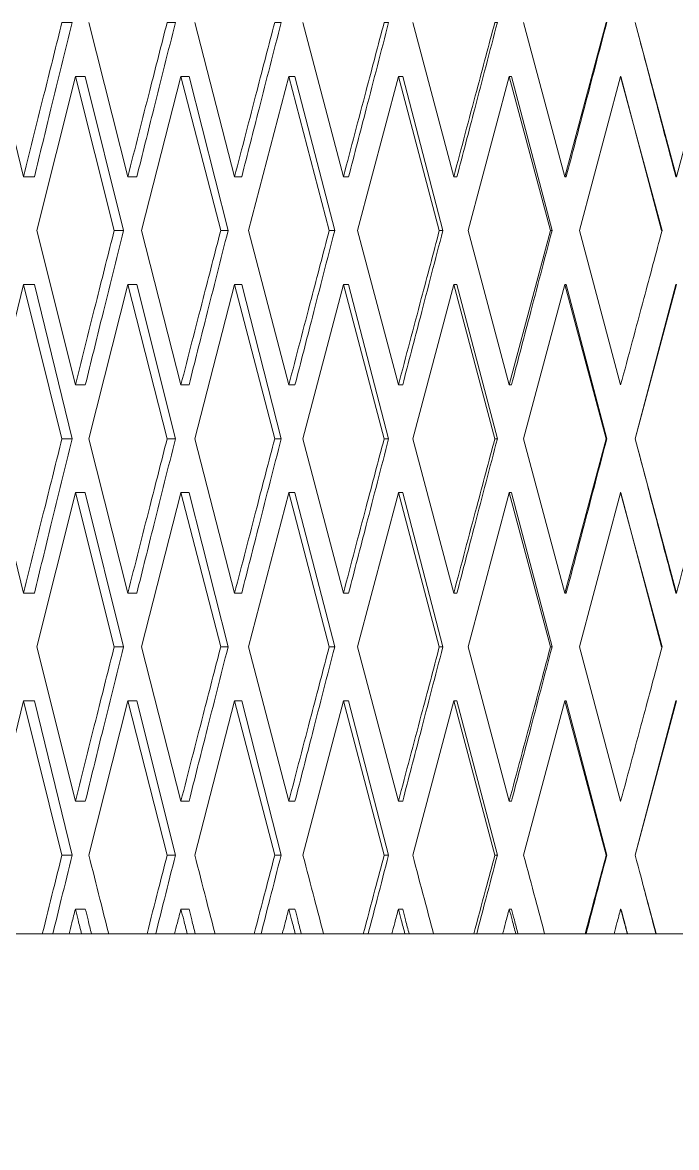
# Model space of a CAD drawing. Header units: centimetres. Extents: x -13594 to 4017, y -3206 to 1780.
# Drawn here: x 2312.08 to 2320.09, y -2217.79 to -2204 of the extents above; entities that cross this region are included whole.
import ezdxf

# ---------------------------------------------------------------- set-up
doc = ezdxf.new("R2010")
doc.units = ezdxf.units.CM

msp = doc.modelspace()

# ---------------------------------------------------------------- linework, layer by layer
at = {"color": 7, "linetype": 'Continuous', "lineweight": 0}
for p, q in [((2311.633, -2204.003), (2312.097, -2205.894)), ((2312.691, -2204.003), (2312.566, -2204.003)), ((2312.896, -2204.003), (2313.373, -2205.894)), ((2313.957, -2204.003), (2313.855, -2204.003)), ((2314.193, -2204.003), (2314.681, -2205.894)), ((2315.252, -2204.003), (2315.173, -2204.003)), ((2315.518, -2204.003), (2316.014, -2205.894)), ((2316.568, -2204.003), (2316.513, -2204.003)), ((2316.863, -2204.003), (2317.365, -2205.894)), ((2317.9, -2204.003), (2317.869, -2204.003)), ((2318.221, -2204.003), (2318.727, -2205.894)), ((2318.727, -2205.894), (2319.233, -2204.003)), ((2319.24, -2204.003), (2319.233, -2204.003)), ((2319.587, -2204.003), (2320.094, -2205.894)), ((2320.094, -2205.894), (2320.6, -2204.003)), ((2312.731, -2204.663), (2312.26, -2206.554)), ((2313.206, -2206.554), (2312.731, -2204.663)), ((2312.731, -2204.663), (2312.853, -2204.663)), ((2313.32, -2206.554), (2312.853, -2204.663)), ((2314.024, -2204.663), (2313.541, -2206.554)), ((2314.511, -2206.554), (2314.024, -2204.663)), ((2314.024, -2204.663), (2314.123, -2204.663)), ((2314.601, -2206.554), (2314.123, -2204.663)), ((2315.345, -2204.663), (2314.853, -2206.554)), ((2315.84, -2206.554), (2315.345, -2204.663)), ((2315.345, -2204.663), (2315.421, -2204.663)), ((2315.907, -2206.554), (2315.421, -2204.663)), ((2316.688, -2204.663), (2316.188, -2206.554)), ((2317.189, -2206.554), (2316.688, -2204.663)), ((2316.688, -2204.663), (2316.74, -2204.663)), ((2317.232, -2206.554), (2316.74, -2204.663)), ((2318.045, -2204.663), (2317.541, -2206.554)), ((2318.55, -2206.554), (2318.045, -2204.663)), ((2318.045, -2204.663), (2318.073, -2204.663)), ((2318.57, -2206.554), (2318.073, -2204.663)), ((2319.41, -2204.663), (2318.904, -2206.554)), ((2319.917, -2206.554), (2319.41, -2204.663)), ((2319.41, -2204.663), (2319.414, -2204.663)), ((2319.912, -2206.554), (2319.414, -2204.663)), ((2319.646, -2205.543), (2319.646, -2205.543)), ((2312.097, -2205.894), (2312.23, -2205.894)), ((2313.373, -2205.894), (2313.484, -2205.894)), ((2314.681, -2205.894), (2314.769, -2205.894)), ((2316.014, -2205.894), (2316.078, -2205.894)), ((2317.365, -2205.894), (2317.405, -2205.894)), ((2318.727, -2205.894), (2318.743, -2205.894)), ((2320.094, -2205.894), (2320.086, -2205.894)), ((2312.26, -2206.554), (2312.731, -2208.445)), ((2313.32, -2206.554), (2313.206, -2206.554)), ((2313.541, -2206.554), (2314.024, -2208.445)), ((2314.601, -2206.554), (2314.511, -2206.554)), ((2314.853, -2206.554), (2315.345, -2208.445)), ((2315.907, -2206.554), (2315.84, -2206.554)), ((2316.188, -2206.554), (2316.688, -2208.445)), ((2317.232, -2206.554), (2317.189, -2206.554)), ((2317.541, -2206.554), (2318.045, -2208.445)), ((2318.045, -2208.445), (2318.55, -2206.554)), ((2318.57, -2206.554), (2318.55, -2206.554)), ((2318.904, -2206.554), (2319.41, -2208.445)), ((2319.912, -2206.554), (2319.917, -2206.554)), ((2312.097, -2207.214), (2311.633, -2209.105)), ((2312.566, -2209.105), (2312.097, -2207.214)), ((2312.097, -2207.214), (2312.23, -2207.214)), ((2312.691, -2209.105), (2312.23, -2207.214)), ((2313.373, -2207.214), (2312.896, -2209.105)), ((2313.855, -2209.105), (2313.373, -2207.214)), ((2313.373, -2207.214), (2313.484, -2207.214)), ((2313.957, -2209.105), (2313.484, -2207.214)), ((2314.681, -2207.214), (2314.193, -2209.105)), ((2315.173, -2209.105), (2314.681, -2207.214)), ((2314.681, -2207.214), (2314.769, -2207.214)), ((2315.252, -2209.105), (2314.769, -2207.214)), ((2316.014, -2207.214), (2315.518, -2209.105)), ((2316.513, -2209.105), (2316.014, -2207.214)), ((2316.014, -2207.214), (2316.078, -2207.214)), ((2316.568, -2209.105), (2316.078, -2207.214)), ((2317.365, -2207.214), (2316.863, -2209.105)), ((2317.869, -2209.105), (2317.365, -2207.214)), ((2317.365, -2207.214), (2317.405, -2207.214)), ((2317.9, -2209.105), (2317.405, -2207.214)), ((2318.727, -2207.214), (2318.221, -2209.105)), ((2319.233, -2209.105), (2318.727, -2207.214)), ((2318.727, -2207.214), (2318.743, -2207.214)), ((2319.24, -2209.105), (2318.743, -2207.214)), ((2320.094, -2207.214), (2319.587, -2209.105)), ((2319.588, -2209.105), (2320.086, -2207.214)), ((2320.094, -2207.214), (2320.086, -2207.214)), ((2319.646, -2207.566), (2319.646, -2207.566)), ((2312.731, -2208.445), (2312.853, -2208.445)), ((2314.024, -2208.445), (2314.123, -2208.445)), ((2315.345, -2208.445), (2315.421, -2208.445)), ((2316.688, -2208.445), (2316.74, -2208.445)), ((2318.045, -2208.445), (2318.073, -2208.445)), ((2311.633, -2209.105), (2312.097, -2210.996)), ((2312.691, -2209.105), (2312.566, -2209.105)), ((2312.896, -2209.105), (2313.373, -2210.996)), ((2313.957, -2209.105), (2313.855, -2209.105)), ((2314.193, -2209.105), (2314.681, -2210.996)), ((2315.252, -2209.105), (2315.173, -2209.105)), ((2315.518, -2209.105), (2316.014, -2210.996)), ((2316.568, -2209.105), (2316.513, -2209.105)), ((2316.863, -2209.105), (2317.365, -2210.996)), ((2317.9, -2209.105), (2317.869, -2209.105)), ((2318.221, -2209.105), (2318.727, -2210.996)), ((2318.727, -2210.996), (2319.233, -2209.105)), ((2319.24, -2209.105), (2319.233, -2209.105)), ((2319.587, -2209.105), (2320.094, -2210.996)), ((2319.588, -2209.105), (2319.587, -2209.105)), ((2312.731, -2209.766), (2312.26, -2211.656)), ((2313.206, -2211.656), (2312.731, -2209.765)), ((2312.731, -2209.765), (2312.853, -2209.765)), ((2313.32, -2211.656), (2312.853, -2209.766)), ((2314.024, -2209.766), (2313.541, -2211.656)), ((2314.511, -2211.656), (2314.024, -2209.765)), ((2314.024, -2209.765), (2314.123, -2209.765)), ((2314.601, -2211.656), (2314.123, -2209.766)), ((2315.345, -2209.766), (2314.853, -2211.656)), ((2315.84, -2211.656), (2315.345, -2209.765)), ((2315.345, -2209.765), (2315.421, -2209.765)), ((2315.907, -2211.656), (2315.421, -2209.766)), ((2316.688, -2209.766), (2316.188, -2211.656)), ((2317.189, -2211.656), (2316.688, -2209.765)), ((2316.688, -2209.765), (2316.74, -2209.765)), ((2317.232, -2211.656), (2316.74, -2209.766)), ((2318.045, -2209.766), (2317.541, -2211.656)), ((2318.55, -2211.656), (2318.045, -2209.765)), ((2318.045, -2209.765), (2318.073, -2209.765)), ((2318.57, -2211.656), (2318.073, -2209.766)), ((2319.41, -2209.766), (2318.904, -2211.656)), ((2319.917, -2211.656), (2319.41, -2209.765)), ((2319.41, -2209.765), (2319.414, -2209.765)), ((2319.912, -2211.656), (2319.414, -2209.766)), ((2319.646, -2210.645), (2319.646, -2210.645)), ((2312.097, -2210.996), (2312.23, -2210.996)), ((2313.373, -2210.996), (2313.484, -2210.996)), ((2314.681, -2210.996), (2314.769, -2210.996)), ((2316.014, -2210.996), (2316.078, -2210.996)), ((2317.365, -2210.996), (2317.405, -2210.996)), ((2318.727, -2210.996), (2318.743, -2210.996)), ((2320.094, -2210.996), (2320.086, -2210.996)), ((2312.26, -2211.656), (2312.731, -2213.547)), ((2313.32, -2211.656), (2313.206, -2211.656)), ((2313.541, -2211.656), (2314.024, -2213.547)), ((2314.601, -2211.656), (2314.511, -2211.656)), ((2314.853, -2211.656), (2315.345, -2213.547)), ((2315.907, -2211.656), (2315.84, -2211.656)), ((2316.188, -2211.656), (2316.688, -2213.547)), ((2317.232, -2211.656), (2317.189, -2211.656)), ((2317.541, -2211.656), (2318.045, -2213.547)), ((2318.57, -2211.656), (2318.55, -2211.656)), ((2318.904, -2211.656), (2319.41, -2213.547)), ((2319.912, -2211.656), (2319.917, -2211.656)), ((2312.097, -2212.317), (2311.633, -2214.207)), ((2312.566, -2214.207), (2312.097, -2212.317)), ((2312.097, -2212.317), (2312.23, -2212.317)), ((2312.691, -2214.207), (2312.23, -2212.317)), ((2313.373, -2212.317), (2312.896, -2214.207)), ((2313.855, -2214.207), (2313.373, -2212.317)), ((2313.373, -2212.317), (2313.484, -2212.317)), ((2313.957, -2214.207), (2313.484, -2212.317)), ((2314.681, -2212.317), (2314.193, -2214.207)), ((2315.173, -2214.207), (2314.681, -2212.317)), ((2314.681, -2212.317), (2314.769, -2212.317)), ((2315.252, -2214.207), (2314.769, -2212.317)), ((2316.014, -2212.317), (2315.518, -2214.207)), ((2316.513, -2214.207), (2316.014, -2212.317)), ((2316.014, -2212.317), (2316.078, -2212.317)), ((2316.568, -2214.207), (2316.078, -2212.317)), ((2317.365, -2212.317), (2316.863, -2214.207)), ((2317.869, -2214.207), (2317.365, -2212.317)), ((2317.365, -2212.317), (2317.405, -2212.317)), ((2317.9, -2214.207), (2317.405, -2212.317)), ((2318.727, -2212.317), (2318.221, -2214.207)), ((2319.233, -2214.207), (2318.727, -2212.317)), ((2318.727, -2212.317), (2318.743, -2212.317)), ((2319.24, -2214.207), (2318.743, -2212.317)), ((2320.094, -2212.317), (2319.587, -2214.207)), ((2319.588, -2214.207), (2320.086, -2212.317)), ((2320.094, -2212.317), (2320.086, -2212.317)), ((2319.646, -2212.668), (2319.646, -2212.668)), ((2312.731, -2213.547), (2312.853, -2213.547)), ((2314.024, -2213.547), (2314.123, -2213.547)), ((2315.345, -2213.547), (2315.421, -2213.547)), ((2316.688, -2213.547), (2316.74, -2213.547)), ((2318.045, -2213.547), (2318.073, -2213.547)), ((2319.41, -2213.547), (2319.414, -2213.547)), ((2319.733, -2213.658), (2319.734, -2213.658)), ((2312.691, -2214.207), (2312.566, -2214.207)), ((2313.957, -2214.207), (2313.855, -2214.207)), ((2315.252, -2214.207), (2315.173, -2214.207)), ((2316.568, -2214.207), (2316.513, -2214.207)), ((2317.9, -2214.207), (2317.869, -2214.207)), ((2319.24, -2214.207), (2319.233, -2214.207)), ((2312.731, -2214.868), (2312.853, -2214.868)), ((2314.024, -2214.868), (2314.123, -2214.868)), ((2315.345, -2214.868), (2315.421, -2214.868)), ((2316.688, -2214.868), (2316.74, -2214.868)), ((2318.045, -2214.868), (2318.073, -2214.868)), ((2319.41, -2214.868), (2319.414, -2214.868)), ((2312.326, -2215.172), (2311.869, -2215.172)), ((2312.39, -2215.172), (2312.326, -2215.172)), ((2312.716, -2215.172), (2312.39, -2215.172)), ((2312.807, -2215.172), (2312.655, -2215.172)), ((2312.867, -2215.172), (2312.807, -2215.172)), ((2313.197, -2215.172), (2312.867, -2215.172)), ((2313.609, -2215.172), (2313.139, -2215.172)), ((2313.662, -2215.172), (2313.609, -2215.172)), ((2313.996, -2215.172), (2313.662, -2215.172)), ((2314.102, -2215.172), (2313.946, -2215.172)), ((2314.151, -2215.172), (2314.102, -2215.172)), ((2314.488, -2215.172), (2314.151, -2215.172)), ((2314.922, -2215.172), (2314.442, -2215.172)), ((2314.963, -2215.172), (2314.922, -2215.172)), ((2315.304, -2215.172), (2314.963, -2215.172)), ((2315.425, -2215.172), (2315.265, -2215.172)), ((2315.462, -2215.172), (2315.425, -2215.172)), ((2315.805, -2215.172), (2315.462, -2215.172)), ((2316.258, -2215.172), (2315.771, -2215.172)), ((2316.288, -2215.172), (2316.258, -2215.172)), ((2316.634, -2215.172), (2316.288, -2215.172)), ((2316.768, -2215.172), (2316.607, -2215.172)), ((2316.794, -2215.172), (2316.768, -2215.172)), ((2317.141, -2215.172), (2316.794, -2215.172)), ((2317.611, -2215.172), (2317.119, -2215.172)), ((2317.629, -2215.172), (2317.611, -2215.172)), ((2317.978, -2215.172), (2317.629, -2215.172)), ((2318.126, -2215.172), (2317.964, -2215.172)), ((2318.14, -2215.172), (2318.126, -2215.172)), ((2318.49, -2215.172), (2318.14, -2215.172)), ((2318.975, -2215.172), (2318.479, -2215.172)), ((2318.981, -2215.172), (2318.975, -2215.172)), ((2319.331, -2215.172), (2318.981, -2215.172)), ((2319.492, -2215.172), (2319.329, -2215.172)), ((2319.493, -2215.172), (2319.492, -2215.172)), ((2319.844, -2215.172), (2319.493, -2215.172)), ((2319.846, -2215.172), (2319.844, -2215.172)), ((2320.342, -2215.172), (2319.846, -2215.172))]:
    msp.add_line(p, q, dxfattribs=at)
for radius in [406.205, 406.022, 404.866, 400.131]:
    msp.add_circle((1945.049, -1822.821), radius, dxfattribs=at)
for points, knots in [([(2312.097, -2205.894), (2312.184, -2205.541), (2312.34, -2204.911), (2312.497, -2204.281), (2312.566, -2204.003)], [0, 0, 0, 0, 0.56, 1, 1, 1, 1]), ([(2312.691, -2204.003), (2312.604, -2204.356), (2312.45, -2204.986), (2312.297, -2205.617), (2312.23, -2205.894)], [0, 0, 0, 0, 0.5599999, 1, 1, 1, 1]), ([(2313.373, -2205.894), (2313.463, -2205.541), (2313.623, -2204.911), (2313.784, -2204.281), (2313.855, -2204.003)], [0, 0, 0, 0, 0.56, 1, 1, 1, 1]), ([(2313.957, -2204.003), (2313.868, -2204.356), (2313.71, -2204.986), (2313.553, -2205.617), (2313.484, -2205.894)], [0, 0, 0, 0, 0.56, 1, 1, 1, 1]), ([(2314.681, -2205.894), (2314.773, -2205.541), (2314.936, -2204.911), (2315.1, -2204.281), (2315.173, -2204.003)], [0, 0, 0, 0, 0.56, 1, 1, 1, 1]), ([(2315.252, -2204.003), (2315.161, -2204.356), (2315, -2204.986), (2314.839, -2205.617), (2314.769, -2205.894)], [0, 0, 0, 0, 0.5599999, 1, 1, 1, 1]), ([(2316.014, -2205.894), (2316.107, -2205.541), (2316.273, -2204.911), (2316.44, -2204.281), (2316.513, -2204.003)], [0, 0, 0, 0, 0.56, 1, 1, 1, 1]), ([(2316.568, -2204.003), (2316.476, -2204.356), (2316.313, -2204.986), (2316.15, -2205.617), (2316.078, -2205.894)], [0, 0, 0, 0, 0.5599999, 1, 1, 1, 1]), ([(2317.365, -2205.894), (2317.459, -2205.541), (2317.627, -2204.911), (2317.795, -2204.281), (2317.869, -2204.003)], [0, 0, 0, 0, 0.56, 1, 1, 1, 1]), ([(2317.9, -2204.003), (2317.807, -2204.356), (2317.642, -2204.986), (2317.477, -2205.617), (2317.405, -2205.894)], [0, 0, 0, 0, 0.56, 1, 1, 1, 1]), ([(2319.24, -2204.003), (2319.148, -2204.356), (2318.982, -2204.986), (2318.816, -2205.617), (2318.743, -2205.894)], [0, 0, 0, 0, 0.56, 1, 1, 1, 1]), ([(2319.629, -2204.158), (2319.708, -2204.459), (2319.86, -2205.038), (2320.013, -2205.617), (2320.086, -2205.894)], [0, 0, 0, 0, 0.520843, 1, 1, 1, 1]), ([(2312.731, -2208.445), (2312.819, -2208.092), (2312.977, -2207.462), (2313.136, -2206.832), (2313.206, -2206.554)], [0, 0, 0, 0, 0.56, 1, 1, 1, 1]), ([(2313.32, -2206.554), (2313.232, -2206.907), (2313.076, -2207.537), (2312.921, -2208.168), (2312.853, -2208.445)], [0, 0, 0, 0, 0.56, 1, 1, 1, 1]), ([(2314.024, -2208.445), (2314.114, -2208.092), (2314.276, -2207.462), (2314.439, -2206.832), (2314.511, -2206.554)], [0, 0, 0, 0, 0.56, 1, 1, 1, 1]), ([(2314.601, -2206.554), (2314.512, -2206.907), (2314.352, -2207.537), (2314.193, -2208.168), (2314.123, -2208.445)], [0, 0, 0, 0, 0.56, 1, 1, 1, 1]), ([(2315.345, -2208.445), (2315.437, -2208.092), (2315.602, -2207.462), (2315.768, -2206.832), (2315.84, -2206.554)], [0, 0, 0, 0, 0.56, 1, 1, 1, 1]), ([(2315.907, -2206.554), (2315.816, -2206.907), (2315.654, -2207.537), (2315.492, -2208.168), (2315.421, -2208.445)], [0, 0, 0, 0, 0.56, 1, 1, 1, 1]), ([(2316.688, -2208.445), (2316.781, -2208.092), (2316.948, -2207.462), (2317.116, -2206.832), (2317.189, -2206.554)], [0, 0, 0, 0, 0.56, 1, 1, 1, 1]), ([(2317.232, -2206.554), (2317.14, -2206.907), (2316.976, -2207.537), (2316.812, -2208.168), (2316.74, -2208.445)], [0, 0, 0, 0, 0.56, 1, 1, 1, 1]), ([(2318.57, -2206.554), (2318.477, -2206.907), (2318.311, -2207.537), (2318.146, -2208.168), (2318.073, -2208.445)], [0, 0, 0, 0, 0.56, 1, 1, 1, 1]), ([(2319.41, -2208.445), (2319.505, -2208.092), (2319.674, -2207.462), (2319.843, -2206.832), (2319.917, -2206.554)], [0, 0, 0, 0, 0.56, 1, 1, 1, 1]), ([(2312.097, -2210.996), (2312.184, -2210.643), (2312.34, -2210.013), (2312.497, -2209.383), (2312.566, -2209.105)], [0, 0, 0, 0, 0.56, 1, 1, 1, 1]), ([(2312.691, -2209.105), (2312.604, -2209.458), (2312.45, -2210.088), (2312.297, -2210.719), (2312.23, -2210.996)], [0, 0, 0, 0, 0.5599999, 1, 1, 1, 1]), ([(2313.373, -2210.996), (2313.463, -2210.643), (2313.623, -2210.013), (2313.784, -2209.383), (2313.855, -2209.105)], [0, 0, 0, 0, 0.56, 1, 1, 1, 1]), ([(2313.957, -2209.105), (2313.868, -2209.458), (2313.71, -2210.088), (2313.553, -2210.719), (2313.484, -2210.996)], [0, 0, 0, 0, 0.56, 1, 1, 1, 1]), ([(2314.681, -2210.996), (2314.773, -2210.643), (2314.936, -2210.013), (2315.1, -2209.383), (2315.173, -2209.105)], [0, 0, 0, 0, 0.56, 1, 1, 1, 1]), ([(2315.252, -2209.105), (2315.161, -2209.458), (2315, -2210.088), (2314.839, -2210.719), (2314.769, -2210.996)], [0, 0, 0, 0, 0.56, 1, 1, 1, 1]), ([(2316.014, -2210.996), (2316.107, -2210.643), (2316.273, -2210.013), (2316.44, -2209.383), (2316.513, -2209.105)], [0, 0, 0, 0, 0.56, 1, 1, 1, 1]), ([(2316.568, -2209.105), (2316.476, -2209.458), (2316.313, -2210.088), (2316.15, -2210.719), (2316.078, -2210.996)], [0, 0, 0, 0, 0.56, 1, 1, 1, 1]), ([(2317.365, -2210.996), (2317.459, -2210.643), (2317.627, -2210.013), (2317.795, -2209.383), (2317.869, -2209.105)], [0, 0, 0, 0, 0.56, 1, 1, 1, 1]), ([(2317.9, -2209.105), (2317.807, -2209.458), (2317.642, -2210.088), (2317.477, -2210.719), (2317.405, -2210.996)], [0, 0, 0, 0, 0.56, 1, 1, 1, 1]), ([(2319.24, -2209.105), (2319.148, -2209.458), (2318.982, -2210.088), (2318.816, -2210.719), (2318.743, -2210.996)], [0, 0, 0, 0, 0.5599999, 1, 1, 1, 1]), ([(2320.094, -2210.996), (2320.188, -2210.643), (2320.357, -2210.013), (2320.526, -2209.383), (2320.6, -2209.105)], [0, 0, 0, 0, 0.56, 1, 1, 1, 1]), ([(2319.628, -2209.257), (2319.708, -2209.559), (2319.86, -2210.139), (2320.013, -2210.719), (2320.086, -2210.996)], [0, 0, 0, 0, 0.521556, 1, 1, 1, 1]), ([(2312.731, -2213.547), (2312.819, -2213.194), (2312.977, -2212.564), (2313.136, -2211.934), (2313.206, -2211.656)], [0, 0, 0, 0, 0.56, 1, 1, 1, 1]), ([(2313.32, -2211.656), (2313.232, -2212.009), (2313.076, -2212.639), (2312.921, -2213.27), (2312.853, -2213.547)], [0, 0, 0, 0, 0.56, 1, 1, 1, 1]), ([(2314.024, -2213.547), (2314.114, -2213.194), (2314.276, -2212.564), (2314.439, -2211.934), (2314.511, -2211.656)], [0, 0, 0, 0, 0.56, 1, 1, 1, 1]), ([(2314.601, -2211.656), (2314.512, -2212.009), (2314.352, -2212.639), (2314.193, -2213.27), (2314.123, -2213.547)], [0, 0, 0, 0, 0.56, 1, 1, 1, 1]), ([(2315.345, -2213.547), (2315.437, -2213.194), (2315.602, -2212.564), (2315.768, -2211.934), (2315.84, -2211.656)], [0, 0, 0, 0, 0.56, 1, 1, 1, 1]), ([(2315.907, -2211.656), (2315.816, -2212.009), (2315.654, -2212.639), (2315.492, -2213.27), (2315.421, -2213.547)], [0, 0, 0, 0, 0.56, 1, 1, 1, 1]), ([(2316.688, -2213.547), (2316.781, -2213.194), (2316.948, -2212.564), (2317.116, -2211.934), (2317.189, -2211.656)], [0, 0, 0, 0, 0.56, 1, 1, 1, 1]), ([(2317.232, -2211.656), (2317.14, -2212.009), (2316.976, -2212.639), (2316.812, -2213.27), (2316.74, -2213.547)], [0, 0, 0, 0, 0.56, 1, 1, 1, 1]), ([(2318.045, -2213.547), (2318.139, -2213.194), (2318.308, -2212.564), (2318.476, -2211.934), (2318.55, -2211.656)], [0, 0, 0, 0, 0.5599999, 1, 1, 1, 1]), ([(2318.57, -2211.656), (2318.477, -2212.009), (2318.311, -2212.639), (2318.146, -2213.27), (2318.073, -2213.547)], [0, 0, 0, 0, 0.56, 1, 1, 1, 1]), ([(2319.41, -2213.547), (2319.505, -2213.194), (2319.674, -2212.564), (2319.843, -2211.934), (2319.917, -2211.656)], [0, 0, 0, 0, 0.56, 1, 1, 1, 1]), ([(2312.326, -2215.172), (2312.371, -2214.992), (2312.45, -2214.67), (2312.531, -2214.349), (2312.566, -2214.207)], [0, 0, 0, 0, 0.56, 1, 1, 1, 1]), ([(2312.691, -2214.207), (2312.647, -2214.387), (2312.568, -2214.709), (2312.49, -2215.031), (2312.455, -2215.172)], [0, 0, 0, 0, 0.56, 1, 1, 1, 1]), ([(2312.896, -2214.207), (2312.942, -2214.387), (2313.022, -2214.709), (2313.103, -2215.031), (2313.139, -2215.172)], [0, 0, 0, 0, 0.56, 1, 1, 1, 1]), ([(2313.609, -2215.172), (2313.654, -2214.992), (2313.736, -2214.67), (2313.819, -2214.349), (2313.855, -2214.207)], [0, 0, 0, 0, 0.56, 1, 1, 1, 1]), ([(2313.957, -2214.207), (2313.912, -2214.387), (2313.831, -2214.709), (2313.751, -2215.031), (2313.715, -2215.172)], [0, 0, 0, 0, 0.56, 1, 1, 1, 1]), ([(2314.193, -2214.207), (2314.24, -2214.387), (2314.322, -2214.709), (2314.405, -2215.031), (2314.442, -2215.172)], [0, 0, 0, 0, 0.56, 1, 1, 1, 1]), ([(2314.922, -2215.172), (2314.968, -2214.992), (2315.052, -2214.67), (2315.136, -2214.349), (2315.173, -2214.207)], [0, 0, 0, 0, 0.56, 1, 1, 1, 1]), ([(2315.252, -2214.207), (2315.205, -2214.387), (2315.123, -2214.709), (2315.041, -2215.031), (2315.005, -2215.172)], [0, 0, 0, 0, 0.56, 1, 1, 1, 1]), ([(2315.518, -2214.207), (2315.565, -2214.387), (2315.649, -2214.709), (2315.734, -2215.031), (2315.771, -2215.172)], [0, 0, 0, 0, 0.56, 1, 1, 1, 1]), ([(2316.258, -2215.172), (2316.306, -2214.992), (2316.39, -2214.67), (2316.476, -2214.349), (2316.513, -2214.207)], [0, 0, 0, 0, 0.56, 1, 1, 1, 1]), ([(2316.568, -2214.207), (2316.521, -2214.387), (2316.438, -2214.709), (2316.354, -2215.031), (2316.318, -2215.172)], [0, 0, 0, 0, 0.56, 1, 1, 1, 1]), ([(2316.863, -2214.207), (2316.91, -2214.387), (2316.996, -2214.709), (2317.081, -2215.031), (2317.119, -2215.172)], [0, 0, 0, 0, 0.56, 1, 1, 1, 1]), ([(2317.611, -2215.172), (2317.659, -2214.992), (2317.745, -2214.67), (2317.831, -2214.349), (2317.869, -2214.207)], [0, 0, 0, 0, 0.56, 1, 1, 1, 1]), ([(2317.9, -2214.207), (2317.853, -2214.387), (2317.768, -2214.709), (2317.684, -2215.031), (2317.647, -2215.172)], [0, 0, 0, 0, 0.56, 1, 1, 1, 1]), ([(2318.221, -2214.207), (2318.27, -2214.387), (2318.356, -2214.709), (2318.442, -2215.031), (2318.479, -2215.172)], [0, 0, 0, 0, 0.56, 1, 1, 1, 1]), ([(2318.975, -2215.172), (2319.023, -2214.992), (2319.109, -2214.67), (2319.196, -2214.349), (2319.233, -2214.207)], [0, 0, 0, 0, 0.56, 1, 1, 1, 1]), ([(2319.24, -2214.207), (2319.193, -2214.387), (2319.108, -2214.709), (2319.024, -2215.031), (2318.987, -2215.172)], [0, 0, 0, 0, 0.56, 1, 1, 1, 1]), ([(2319.587, -2214.207), (2319.635, -2214.387), (2319.722, -2214.709), (2319.808, -2215.031), (2319.846, -2215.172)], [0, 0, 0, 0, 0.56, 1, 1, 1, 1]), ([(2319.672, -2214.525), (2319.691, -2214.599), (2319.748, -2214.815), (2319.805, -2215.031), (2319.842, -2215.172)], [0, 0, 0, 0, 0.343874, 1, 1, 1, 1]), ([(2312.731, -2214.868), (2312.717, -2214.924), (2312.691, -2215.026), (2312.666, -2215.127), (2312.655, -2215.172)], [0, 0, 0, 0, 0.56, 1, 1, 1, 1]), ([(2312.807, -2215.172), (2312.793, -2215.115), (2312.767, -2215.014), (2312.742, -2214.912), (2312.731, -2214.868)], [0, 0, 0, 0, 0.56, 1, 1, 1, 1]), ([(2312.928, -2215.172), (2312.914, -2215.115), (2312.889, -2215.014), (2312.864, -2214.912), (2312.853, -2214.868)], [0, 0, 0, 0, 0.56, 1, 1, 1, 1]), ([(2314.024, -2214.868), (2314.009, -2214.924), (2313.983, -2215.026), (2313.957, -2215.127), (2313.946, -2215.172)], [0, 0, 0, 0, 0.56, 1, 1, 1, 1]), ([(2314.102, -2215.172), (2314.087, -2215.115), (2314.061, -2215.014), (2314.035, -2214.912), (2314.024, -2214.868)], [0, 0, 0, 0, 0.5600001, 1, 1, 1, 1]), ([(2314.2, -2215.172), (2314.185, -2215.115), (2314.16, -2215.014), (2314.134, -2214.912), (2314.123, -2214.868)], [0, 0, 0, 0, 0.56, 1, 1, 1, 1]), ([(2315.345, -2214.868), (2315.33, -2214.924), (2315.304, -2215.026), (2315.277, -2215.127), (2315.265, -2215.172)], [0, 0, 0, 0, 0.56, 1, 1, 1, 1]), ([(2315.425, -2215.172), (2315.41, -2215.115), (2315.383, -2215.014), (2315.357, -2214.912), (2315.345, -2214.868)], [0, 0, 0, 0, 0.56, 1, 1, 1, 1]), ([(2315.499, -2215.172), (2315.484, -2215.115), (2315.458, -2215.014), (2315.432, -2214.912), (2315.421, -2214.868)], [0, 0, 0, 0, 0.56, 1, 1, 1, 1]), ([(2316.688, -2214.868), (2316.673, -2214.924), (2316.646, -2215.026), (2316.619, -2215.127), (2316.607, -2215.172)], [0, 0, 0, 0, 0.56, 1, 1, 1, 1]), ([(2316.768, -2215.172), (2316.753, -2215.115), (2316.726, -2215.014), (2316.699, -2214.912), (2316.688, -2214.868)], [0, 0, 0, 0, 0.56, 1, 1, 1, 1]), ([(2316.819, -2215.172), (2316.804, -2215.115), (2316.778, -2215.014), (2316.751, -2214.912), (2316.74, -2214.868)], [0, 0, 0, 0, 0.56, 1, 1, 1, 1]), ([(2318.045, -2214.868), (2318.03, -2214.924), (2318.003, -2215.026), (2317.976, -2215.127), (2317.964, -2215.172)], [0, 0, 0, 0, 0.56, 1, 1, 1, 1]), ([(2318.126, -2215.172), (2318.111, -2215.115), (2318.084, -2215.014), (2318.057, -2214.912), (2318.045, -2214.868)], [0, 0, 0, 0, 0.5600001, 1, 1, 1, 1]), ([(2318.153, -2215.172), (2318.138, -2215.115), (2318.111, -2215.014), (2318.085, -2214.912), (2318.073, -2214.868)], [0, 0, 0, 0, 0.56, 1, 1, 1, 1]), ([(2319.41, -2214.868), (2319.395, -2214.924), (2319.368, -2215.026), (2319.341, -2215.127), (2319.329, -2215.172)], [0, 0, 0, 0, 0.56, 1, 1, 1, 1]), ([(2319.492, -2215.172), (2319.477, -2215.115), (2319.45, -2215.014), (2319.422, -2214.912), (2319.41, -2214.868)], [0, 0, 0, 0, 0.56, 1, 1, 1, 1]), ([(2319.494, -2215.172), (2319.479, -2215.115), (2319.453, -2215.014), (2319.426, -2214.912), (2319.414, -2214.868)], [0, 0, 0, 0, 0.56, 1, 1, 1, 1])]:
    msp.add_open_spline(points, degree=3, knots=knots, dxfattribs=at)

doc.saveas('drawing.dxf')
